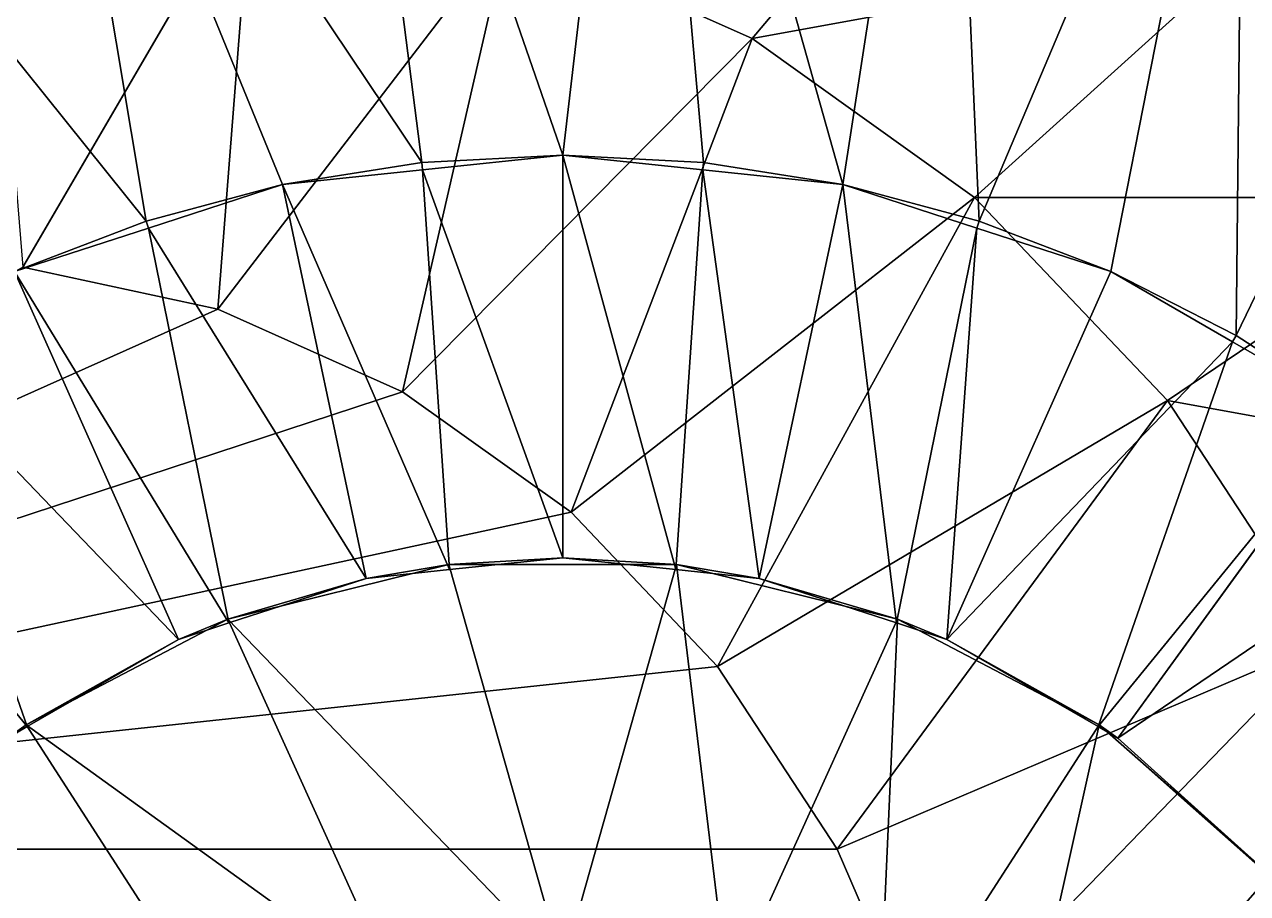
# Model space of a CAD drawing. Header units: metres. Extents: x -0.039 to 0.0429, y -0.036 to 0.036.
# Drawn here: x -0.00957 to 0.01212, y 0.01079 to 0.02621 of the extents above; entities that cross this region are included whole.
import ezdxf

# ---------------------------------------------------------------- set-up
doc = ezdxf.new("R2010")
doc.units = ezdxf.units.M
doc.header["$LTSCALE"] = 0.0254
doc.layers.get('0').update_dxf_attribs({"true_color": 0xffffff})

msp = doc.modelspace()

# ---------------------------------------------------------------- linework, layer by layer
at = {"color": 5, "true_color": 0x0000ff}
for p, q in [((-0.005538, 0.028876, 0.256722), (-0.009597, 0.021906, 0.262461)), ((-0.005538, 0.028876, 0.256722), (-0.009597, 0.021906, 0.262461)), ((-0.000982, 0.027893, 0.259352), (-0.006141, 0.02116, 0.264457)), ((-0.000982, 0.027893, 0.259352), (-0.006141, 0.02116, 0.264457)), ((0.00334, 0.02596, 0.261847), (-0.000982, 0.027893, 0.259352)), ((0.00334, 0.02596, 0.261847), (-0.000982, 0.027893, 0.259352)), ((0.00334, 0.02596, 0.261847), (-0.002862, 0.019694, 0.26635)), ((0.00334, 0.02596, 0.261847), (-0.002862, 0.019694, 0.26635)), ((0.00728, 0.023142, 0.264122), (0.00334, 0.02596, 0.261847)), ((0.00728, 0.023142, 0.264122), (0.00334, 0.02596, 0.261847)), ((-0.000023, 0.023893, 0.208943), (-0.002521, 0.023763, 0.237102)), ((-0.002521, 0.023763, 0.237102), (-0.000023, 0.023893, 0.238544)), ((-0.000023, 0.023893, 0.208943), (-0.002521, 0.023763, 0.237102)), ((-0.002521, 0.023763, 0.237102), (-0.000023, 0.023893, 0.238544)), ((-0.002507, 0.023632, 0.208943), (-0.000023, 0.023893, 0.208943)), ((-0.002507, 0.023632, 0.208943), (-0.000023, 0.023893, 0.208943)), ((-0.000023, 0.01675, 0.2018), (-0.000023, 0.023893, 0.208943)), ((-0.000023, 0.023893, 0.208943), (0.002461, 0.023632, 0.208943)), ((-0.000023, 0.01675, 0.2018), (-0.000023, 0.023893, 0.208943)), ((-0.000023, 0.023893, 0.238544), (0.002474, 0.023763, 0.239986)), ((-0.000023, 0.023893, 0.208943), (0.002461, 0.023632, 0.208943)), ((-0.000023, 0.023893, 0.208943), (-0.000023, 0.023893, 0.238544)), ((-0.000023, 0.023893, 0.208943), (-0.000023, 0.023893, 0.238544)), ((-0.000023, 0.023893, 0.238544), (0.002474, 0.023763, 0.239986)), ((-0.004991, 0.023371, 0.235676), (-0.002521, 0.023763, 0.237102)), ((-0.004991, 0.023371, 0.235676), (-0.002521, 0.023763, 0.237102)), ((0.004944, 0.023371, 0.208943), (0.002474, 0.023763, 0.239986)), ((0.002474, 0.023763, 0.239986), (0.004944, 0.023371, 0.241412)), ((0.004944, 0.023371, 0.208943), (0.002474, 0.023763, 0.239986)), ((0.002474, 0.023763, 0.239986), (0.004944, 0.023371, 0.241412)), ((-0.004991, 0.023371, 0.208943), (-0.002507, 0.023632, 0.208943)), ((-0.004991, 0.023371, 0.208943), (-0.002507, 0.023632, 0.208943)), ((0.002461, 0.023632, 0.208943), (0.004944, 0.023371, 0.208943)), ((0.002461, 0.023632, 0.208943), (0.004944, 0.023371, 0.208943)), ((-0.004991, 0.023371, 0.208943), (-0.007407, 0.022724, 0.234281)), ((-0.007407, 0.022724, 0.234281), (-0.004991, 0.023371, 0.235676)), ((-0.004991, 0.023371, 0.208943), (-0.007407, 0.022724, 0.234281)), ((-0.007407, 0.022724, 0.234281), (-0.004991, 0.023371, 0.235676)), ((-0.007366, 0.0226, 0.208943), (-0.004991, 0.023371, 0.208943)), ((-0.007366, 0.0226, 0.208943), (-0.004991, 0.023371, 0.208943)), ((-0.004991, 0.023371, 0.208943), (-0.003506, 0.016384, 0.2018)), ((-0.004991, 0.023371, 0.208943), (-0.003506, 0.016384, 0.2018)), ((-0.004991, 0.023371, 0.208943), (-0.004991, 0.023371, 0.235676)), ((-0.004991, 0.023371, 0.208943), (-0.004991, 0.023371, 0.235676)), ((0.004944, 0.023371, 0.208943), (0.003459, 0.016384, 0.2018)), ((0.004944, 0.023371, 0.208943), (0.003459, 0.016384, 0.2018)), ((0.004944, 0.023371, 0.208943), (0.00732, 0.0226, 0.208943)), ((0.004944, 0.023371, 0.241412), (0.00736, 0.022724, 0.242807)), ((0.004944, 0.023371, 0.208943), (0.00732, 0.0226, 0.208943)), ((0.004944, 0.023371, 0.208943), (0.004944, 0.023371, 0.241412)), ((0.004944, 0.023371, 0.208943), (0.004944, 0.023371, 0.241412)), ((0.004944, 0.023371, 0.241412), (0.00736, 0.022724, 0.242807)), ((0.00728, 0.023142, 0.264122), (0.000127, 0.017556, 0.268075)), ((0.00728, 0.023142, 0.264122), (0.000127, 0.017556, 0.268075)), ((0.010705, 0.019537, 0.2661), (0.00728, 0.023142, 0.264122)), ((0.010705, 0.019537, 0.2661), (0.00728, 0.023142, 0.264122)), ((-0.009742, 0.021828, 0.232933), (-0.007407, 0.022724, 0.234281)), ((-0.009742, 0.021828, 0.232933), (-0.007407, 0.022724, 0.234281)), ((-0.009742, 0.021828, 0.208943), (-0.007366, 0.0226, 0.208943)), ((-0.009742, 0.021828, 0.208943), (-0.007366, 0.0226, 0.208943)), ((0.00732, 0.0226, 0.208943), (0.009695, 0.021828, 0.208943)), ((0.00732, 0.0226, 0.208943), (0.009695, 0.021828, 0.208943)), ((0.009695, 0.021828, 0.208943), (0.00736, 0.022724, 0.242807)), ((0.00736, 0.022724, 0.242807), (0.009695, 0.021828, 0.244155)), ((0.009695, 0.021828, 0.208943), (0.00736, 0.022724, 0.242807)), ((0.00736, 0.022724, 0.242807), (0.009695, 0.021828, 0.244155)), ((-0.009742, 0.021828, 0.208943), (-0.006836, 0.015302, 0.2018)), ((-0.009742, 0.021828, 0.208943), (-0.006836, 0.015302, 0.2018)), ((-0.006141, 0.02116, 0.264457), (-0.009597, 0.021906, 0.262461)), ((-0.006141, 0.02116, 0.264457), (-0.009597, 0.021906, 0.262461)), ((0.009695, 0.021828, 0.208943), (0.00679, 0.015302, 0.2018)), ((0.009695, 0.021828, 0.208943), (0.00679, 0.015302, 0.2018)), ((0.009695, 0.021828, 0.208943), (0.011858, 0.020579, 0.208943)), ((0.009695, 0.021828, 0.244155), (0.011923, 0.020692, 0.245441)), ((0.009695, 0.021828, 0.208943), (0.011858, 0.020579, 0.208943)), ((0.009695, 0.021828, 0.208943), (0.009695, 0.021828, 0.244155)), ((0.009695, 0.021828, 0.208943), (0.009695, 0.021828, 0.244155)), ((0.009695, 0.021828, 0.244155), (0.011923, 0.020692, 0.245441)), ((-0.002862, 0.019694, 0.26635), (-0.006141, 0.02116, 0.264457)), ((-0.002862, 0.019694, 0.26635), (-0.006141, 0.02116, 0.264457)), ((0.014021, 0.01933, 0.208943), (0.011923, 0.020692, 0.245441)), ((0.011923, 0.020692, 0.245441), (0.014021, 0.01933, 0.246652)), ((0.014021, 0.01933, 0.208943), (0.011923, 0.020692, 0.245441)), ((0.011923, 0.020692, 0.245441), (0.014021, 0.01933, 0.246652)), ((0.011858, 0.020579, 0.208943), (0.014021, 0.01933, 0.208943)), ((0.011858, 0.020579, 0.208943), (0.014021, 0.01933, 0.208943)), ((0.000127, 0.017556, 0.268075), (-0.002862, 0.019694, 0.26635)), ((0.000127, 0.017556, 0.268075), (-0.002862, 0.019694, 0.26635)), ((0.010705, 0.019537, 0.2661), (0.002725, 0.014821, 0.269576)), ((0.010705, 0.019537, 0.2661), (0.002725, 0.014821, 0.269576)), ((0.013498, 0.015267, 0.267712), (0.010705, 0.019537, 0.2661)), ((0.013498, 0.015267, 0.267712), (0.010705, 0.019537, 0.2661)), ((0.014021, 0.01933, 0.208943), (0.009822, 0.013551, 0.2018)), ((0.014021, 0.01933, 0.208943), (0.009822, 0.013551, 0.2018)), ((0.002725, 0.014821, 0.269576), (0.000127, 0.017556, 0.268075)), ((0.002725, 0.014821, 0.269576), (0.000127, 0.017556, 0.268075)), ((-0.000023, 0.01675, 0.2018), (-0.002042, 0.016628, 0.1865)), ((-0.000023, 0.01675, 0.2018), (-0.002042, 0.016628, 0.1865)), ((-0.002033, 0.016539, 0.2018), (-0.000023, 0.01675, 0.2018)), ((-0.002033, 0.016539, 0.2018), (-0.000023, 0.01675, 0.2018)), ((0.001986, 0.016539, 0.2018), (-0.000023, 0.01675, 0.2018)), ((-0.000023, 0.01675, 0.2018), (0.001996, 0.016628, 0.1865)), ((0.001986, 0.016539, 0.2018), (-0.000023, 0.01675, 0.2018)), ((-0.000023, 0.01675, 0.2018), (0.001996, 0.016628, 0.1865)), ((-0.005963, 0.015662, 0.1865), (-0.002042, 0.016628, 0.1865)), ((-0.005963, 0.015662, 0.1865), (-0.002042, 0.016628, 0.1865)), ((-0.003506, 0.016384, 0.2018), (-0.002042, 0.016628, 0.1865)), ((-0.003506, 0.016384, 0.2018), (-0.002042, 0.016628, 0.1865)), ((-0.003506, 0.016384, 0.2018), (-0.002033, 0.016539, 0.2018)), ((-0.003506, 0.016384, 0.2018), (-0.002033, 0.016539, 0.2018)), ((-0.002042, 0.016628, 0.1865), (0.001996, 0.016628, 0.1865)), ((-0.002042, 0.016628, 0.1865), (0.001996, 0.016628, 0.1865)), ((0.003459, 0.016384, 0.2018), (0.001986, 0.016539, 0.2018)), ((0.003459, 0.016384, 0.2018), (0.001986, 0.016539, 0.2018)), ((0.001996, 0.016628, 0.1865), (0.005916, 0.015662, 0.1865)), ((0.003459, 0.016384, 0.2018), (0.001996, 0.016628, 0.1865)), ((0.003459, 0.016384, 0.2018), (0.001996, 0.016628, 0.1865)), ((0.001996, 0.016628, 0.1865), (0.005916, 0.015662, 0.1865)), ((-0.003506, 0.016384, 0.2018), (-0.005963, 0.015662, 0.1865)), ((-0.003506, 0.016384, 0.2018), (-0.005963, 0.015662, 0.1865)), ((-0.005941, 0.015593, 0.2018), (-0.003506, 0.016384, 0.2018)), ((-0.005941, 0.015593, 0.2018), (-0.003506, 0.016384, 0.2018)), ((0.005894, 0.015593, 0.2018), (0.003459, 0.016384, 0.2018)), ((0.003459, 0.016384, 0.2018), (0.005916, 0.015662, 0.1865)), ((0.003459, 0.016384, 0.2018), (0.005916, 0.015662, 0.1865)), ((0.005894, 0.015593, 0.2018), (0.003459, 0.016384, 0.2018)), ((-0.009538, 0.013785, 0.1865), (-0.005963, 0.015662, 0.1865)), ((-0.009538, 0.013785, 0.1865), (-0.005963, 0.015662, 0.1865)), ((-0.006836, 0.015302, 0.2018), (-0.005963, 0.015662, 0.1865)), ((-0.006836, 0.015302, 0.2018), (-0.005963, 0.015662, 0.1865)), ((0.005916, 0.015662, 0.1865), (0.009492, 0.013785, 0.1865)), ((0.005916, 0.015662, 0.1865), (0.009492, 0.013785, 0.1865)), ((0.005916, 0.015662, 0.1865), (0.00679, 0.015302, 0.2018)), ((0.005916, 0.015662, 0.1865), (0.00679, 0.015302, 0.2018)), ((-0.006836, 0.015302, 0.2018), (-0.005941, 0.015593, 0.2018)), ((-0.006836, 0.015302, 0.2018), (-0.005941, 0.015593, 0.2018)), ((0.00679, 0.015302, 0.2018), (0.005894, 0.015593, 0.2018)), ((0.00679, 0.015302, 0.2018), (0.005894, 0.015593, 0.2018)), ((-0.00952, 0.013753, 0.2018), (-0.006836, 0.015302, 0.2018)), ((-0.00952, 0.013753, 0.2018), (-0.006836, 0.015302, 0.2018)), ((0.013498, 0.015267, 0.267712), (0.004844, 0.011582, 0.270799)), ((0.013498, 0.015267, 0.267712), (0.004844, 0.011582, 0.270799)), ((0.009473, 0.013753, 0.2018), (0.00679, 0.015302, 0.2018)), ((0.009473, 0.013753, 0.2018), (0.00679, 0.015302, 0.2018)), ((0.004844, 0.011582, 0.270799), (0.002725, 0.014821, 0.269576)), ((0.004844, 0.011582, 0.270799), (0.002725, 0.014821, 0.269576)), ((-0.012561, 0.011107, 0.1865), (-0.009538, 0.013785, 0.1865)), ((-0.012561, 0.011107, 0.1865), (-0.009538, 0.013785, 0.1865)), ((-0.009869, 0.013551, 0.2018), (-0.009538, 0.013785, 0.1865)), ((-0.009869, 0.013551, 0.2018), (-0.009538, 0.013785, 0.1865)), ((-0.009869, 0.013551, 0.2018), (-0.00952, 0.013753, 0.2018)), ((-0.009869, 0.013551, 0.2018), (-0.00952, 0.013753, 0.2018)), ((0.009822, 0.013551, 0.2018), (0.009473, 0.013753, 0.2018)), ((0.009822, 0.013551, 0.2018), (0.009473, 0.013753, 0.2018)), ((0.009492, 0.013785, 0.1865), (0.012514, 0.011107, 0.1865)), ((0.009822, 0.013551, 0.2018), (0.009492, 0.013785, 0.1865)), ((0.009822, 0.013551, 0.2018), (0.009492, 0.013785, 0.1865)), ((0.009492, 0.013785, 0.1865), (0.012514, 0.011107, 0.1865)), ((0.012424, 0.011208, 0.2018), (0.009822, 0.013551, 0.2018)), ((0.012424, 0.011208, 0.2018), (0.009822, 0.013551, 0.2018)), ((0.006411, 0.007947, 0.271704), (0.004844, 0.011582, 0.270799)), ((0.006411, 0.007947, 0.271704), (0.004844, 0.011582, 0.270799))]:
    msp.add_line(p, q, dxfattribs=at)

# ---------------------------------------------------------------- meshes
mesh = msp.add_polyface(dxfattribs=at)
corners = [(0.001395, 0.036, 0.239363), (-0.000023, 0.023893, 0.238544), (-0.004019, 0.035453, 0.236237)]
mesh.append_faces([[corners[k] for k in face] for face in [(0, 1, 2)]], dxfattribs={"color": 5})
mesh = msp.add_polyface(dxfattribs=at)
corners = [(0.002474, 0.023763, 0.239986), (-0.000023, 0.023893, 0.238544), (0.001395, 0.036, 0.239363)]
mesh.append_faces([[corners[k] for k in face] for face in [(0, 1, 2)]], dxfattribs={"color": 5})
mesh = msp.add_polyface(dxfattribs=at)
corners = [(0.006809, 0.035453, 0.242488), (0.004944, 0.023371, 0.241412), (0.001395, 0.036, 0.239363)]
mesh.append_faces([[corners[k] for k in face] for face in [(0, 1, 2)]], dxfattribs={"color": 5})
mesh = msp.add_polyface(dxfattribs=at)
corners = [(0.004944, 0.023371, 0.241412), (0.002474, 0.023763, 0.239986), (0.001395, 0.036, 0.239363)]
mesh.append_faces([[corners[k] for k in face] for face in [(0, 1, 2)]], dxfattribs={"color": 5})
mesh = msp.add_polyface(dxfattribs=at)
corners = [(-0.002521, 0.023763, 0.237102), (-0.009268, 0.033829, 0.233206), (-0.004019, 0.035453, 0.236237)]
mesh.append_faces([[corners[k] for k in face] for face in [(0, 1, 2)]], dxfattribs={"color": 5})
mesh = msp.add_polyface(dxfattribs=at)
corners = [(-0.000023, 0.023893, 0.238544), (-0.002521, 0.023763, 0.237102), (-0.004019, 0.035453, 0.236237)]
mesh.append_faces([[corners[k] for k in face] for face in [(0, 1, 2)]], dxfattribs={"color": 5})
mesh = msp.add_polyface(dxfattribs=at)
corners = [(0.00736, 0.022724, 0.242807), (0.004944, 0.023371, 0.241412), (0.006809, 0.035453, 0.242488)]
mesh.append_faces([[corners[k] for k in face] for face in [(0, 1, 2)]], dxfattribs={"color": 5})
mesh = msp.add_polyface(dxfattribs=at)
corners = [(0.012058, 0.033829, 0.245519), (0.00736, 0.022724, 0.242807), (0.006809, 0.035453, 0.242488)]
mesh.append_faces([[corners[k] for k in face] for face in [(0, 1, 2)]], dxfattribs={"color": 5})
mesh = msp.add_polyface(dxfattribs=at)
corners = [(-0.007407, 0.022724, 0.234281), (-0.014193, 0.031177, 0.230363), (-0.009268, 0.033829, 0.233206)]
mesh.append_faces([[corners[k] for k in face] for face in [(0, 1, 2)]], dxfattribs={"color": 5})
mesh = msp.add_polyface(dxfattribs=at)
corners = [(-0.002521, 0.023763, 0.237102), (-0.004991, 0.023371, 0.235676), (-0.009268, 0.033829, 0.233206)]
mesh.append_faces([[corners[k] for k in face] for face in [(0, 1, 2)]], dxfattribs={"color": 5})
mesh = msp.add_polyface(dxfattribs=at)
corners = [(-0.004991, 0.023371, 0.235676), (-0.007407, 0.022724, 0.234281), (-0.009268, 0.033829, 0.233206)]
mesh.append_faces([[corners[k] for k in face] for face in [(0, 1, 2)]], dxfattribs={"color": 5})
mesh = msp.add_polyface(dxfattribs=at)
corners = [(0.012058, 0.033829, 0.245519), (0.009695, 0.021828, 0.244155), (0.00736, 0.022724, 0.242807)]
mesh.append_faces([[corners[k] for k in face] for face in [(0, 1, 2)]], dxfattribs={"color": 5})
mesh = msp.add_polyface(dxfattribs=at)
corners = [(0.012058, 0.033829, 0.245519), (0.011923, 0.020692, 0.245441), (0.009695, 0.021828, 0.244155)]
mesh.append_faces([[corners[k] for k in face] for face in [(0, 1, 2)]], dxfattribs={"color": 5})
mesh = msp.add_polyface(dxfattribs=at)
corners = [(0.016984, 0.031177, 0.248363), (0.011923, 0.020692, 0.245441), (0.012058, 0.033829, 0.245519)]
mesh.append_faces([[corners[k] for k in face] for face in [(0, 1, 2)]], dxfattribs={"color": 5})
mesh = msp.add_polyface(dxfattribs=at)
corners = [(-0.007407, 0.022724, 0.234281), (-0.009742, 0.021828, 0.232933), (-0.014193, 0.031177, 0.230363)]
mesh.append_faces([[corners[k] for k in face] for face in [(0, 1, 2)]], dxfattribs={"color": 5})
mesh = msp.add_polyface(dxfattribs=at)
corners = [(0.007734, 0.031177, 0.264384), (-0.000982, 0.027893, 0.259352), (0.00334, 0.02596, 0.261847)]
mesh.append_faces([[corners[k] for k in face] for face in [(0, 1, 2)]], dxfattribs={"color": 5})
mesh = msp.add_polyface(dxfattribs=at)
corners = [(0.012185, 0.027578, 0.266954), (0.007734, 0.031177, 0.264384), (0.00334, 0.02596, 0.261847)]
mesh.append_faces([[corners[k] for k in face] for face in [(0, 1, 2)]], dxfattribs={"color": 5})
mesh = msp.add_polyface(dxfattribs=at)
corners = [(0.016984, 0.031177, 0.248363), (0.014021, 0.01933, 0.246652), (0.011923, 0.020692, 0.245441)]
mesh.append_faces([[corners[k] for k in face] for face in [(0, 1, 2)]], dxfattribs={"color": 5})
mesh = msp.add_polyface(dxfattribs=at)
corners = [(-0.009597, 0.021906, 0.262461), (-0.005538, 0.028876, 0.256722), (-0.010172, 0.028876, 0.254046)]
mesh.append_faces([[corners[k] for k in face] for face in [(0, 1, 2)]], dxfattribs={"color": 5})
mesh = msp.add_polyface(dxfattribs=at)
corners = [(-0.006141, 0.02116, 0.264457), (-0.005538, 0.028876, 0.256722), (-0.009597, 0.021906, 0.262461)]
mesh.append_faces([[corners[k] for k in face] for face in [(0, 1, 2)]], dxfattribs={"color": 5})
mesh = msp.add_polyface(dxfattribs=at)
corners = [(-0.006141, 0.02116, 0.264457), (-0.000982, 0.027893, 0.259352), (-0.005538, 0.028876, 0.256722)]
mesh.append_faces([[corners[k] for k in face] for face in [(0, 1, 2)]], dxfattribs={"color": 5})
mesh = msp.add_polyface(dxfattribs=at)
corners = [(-0.000982, 0.027893, 0.259352), (-0.006141, 0.02116, 0.264457), (-0.002862, 0.019694, 0.26635)]
mesh.append_faces([[corners[k] for k in face] for face in [(0, 1, 2)]], dxfattribs={"color": 5})
mesh = msp.add_polyface(dxfattribs=at)
corners = [(0.00334, 0.02596, 0.261847), (-0.000982, 0.027893, 0.259352), (-0.002862, 0.019694, 0.26635)]
mesh.append_faces([[corners[k] for k in face] for face in [(0, 1, 2)]], dxfattribs={"color": 5})
mesh = msp.add_polyface(dxfattribs=at)
corners = [(0.012185, 0.027578, 0.266954), (0.00334, 0.02596, 0.261847), (0.00728, 0.023142, 0.264122)]
mesh.append_faces([[corners[k] for k in face] for face in [(0, 1, 2)]], dxfattribs={"color": 5})
mesh = msp.add_polyface(dxfattribs=at)
corners = [(0.016028, 0.02314, 0.269173), (0.012185, 0.027578, 0.266954), (0.00728, 0.023142, 0.264122)]
mesh.append_faces([[corners[k] for k in face] for face in [(0, 1, 2)]], dxfattribs={"color": 5})
mesh = msp.add_polyface(dxfattribs=at)
corners = [(0.00334, 0.02596, 0.261847), (-0.002862, 0.019694, 0.26635), (0.000127, 0.017556, 0.268075)]
mesh.append_faces([[corners[k] for k in face] for face in [(0, 1, 2)]], dxfattribs={"color": 5})
mesh = msp.add_polyface(dxfattribs=at)
corners = [(0.00728, 0.023142, 0.264122), (0.00334, 0.02596, 0.261847), (0.000127, 0.017556, 0.268075)]
mesh.append_faces([[corners[k] for k in face] for face in [(0, 1, 2)]], dxfattribs={"color": 5})
mesh = msp.add_polyface(dxfattribs=at)
corners = [(-0.000023, 0.023893, 0.238544), (-0.000023, 0.023893, 0.208943), (-0.002521, 0.023763, 0.237102)]
mesh.append_faces([[corners[k] for k in face] for face in [(0, 1, 2)]], dxfattribs={"color": 5})
mesh = msp.add_polyface(dxfattribs=at)
corners = [(-0.002521, 0.023763, 0.237102), (-0.000023, 0.023893, 0.208943), (-0.002507, 0.023632, 0.208943)]
mesh.append_faces([[corners[k] for k in face] for face in [(0, 1, 2)]], dxfattribs={"color": 5})
mesh = msp.add_polyface(dxfattribs=at)
corners = [(-0.000023, 0.01675, 0.2018), (-0.002507, 0.023632, 0.208943), (-0.000023, 0.023893, 0.208943)]
mesh.append_faces([[corners[k] for k in face] for face in [(0, 1, 2)]], dxfattribs={"color": 5})
mesh = msp.add_polyface(dxfattribs=at)
corners = [(0.001986, 0.016539, 0.2018), (-0.000023, 0.01675, 0.2018), (-0.000023, 0.023893, 0.208943)]
mesh.append_faces([[corners[k] for k in face] for face in [(0, 1, 2)]], dxfattribs={"color": 5})
mesh = msp.add_polyface(dxfattribs=at)
corners = [(0.002461, 0.023632, 0.208943), (0.001986, 0.016539, 0.2018), (-0.000023, 0.023893, 0.208943)]
mesh.append_faces([[corners[k] for k in face] for face in [(0, 1, 2)]], dxfattribs={"color": 5})
mesh = msp.add_polyface(dxfattribs=at)
corners = [(0.002474, 0.023763, 0.239986), (0.002461, 0.023632, 0.208943), (-0.000023, 0.023893, 0.238544)]
mesh.append_faces([[corners[k] for k in face] for face in [(0, 1, 2)]], dxfattribs={"color": 5})
mesh = msp.add_polyface(dxfattribs=at)
corners = [(-0.000023, 0.023893, 0.238544), (0.002461, 0.023632, 0.208943), (-0.000023, 0.023893, 0.208943)]
mesh.append_faces([[corners[k] for k in face] for face in [(0, 1, 2)]], dxfattribs={"color": 5})
mesh = msp.add_polyface(dxfattribs=at)
corners = [(-0.002521, 0.023763, 0.237102), (-0.002507, 0.023632, 0.208943), (-0.004991, 0.023371, 0.235676)]
mesh.append_faces([[corners[k] for k in face] for face in [(0, 1, 2)]], dxfattribs={"color": 5})
mesh = msp.add_polyface(dxfattribs=at)
corners = [(0.002474, 0.023763, 0.239986), (0.004944, 0.023371, 0.208943), (0.002461, 0.023632, 0.208943)]
mesh.append_faces([[corners[k] for k in face] for face in [(0, 1, 2)]], dxfattribs={"color": 5})
mesh = msp.add_polyface(dxfattribs=at)
corners = [(0.004944, 0.023371, 0.241412), (0.004944, 0.023371, 0.208943), (0.002474, 0.023763, 0.239986)]
mesh.append_faces([[corners[k] for k in face] for face in [(0, 1, 2)]], dxfattribs={"color": 5})
mesh = msp.add_polyface(dxfattribs=at)
corners = [(-0.002033, 0.016539, 0.2018), (-0.004991, 0.023371, 0.208943), (-0.002507, 0.023632, 0.208943)]
mesh.append_faces([[corners[k] for k in face] for face in [(0, 1, 2)]], dxfattribs={"color": 5})
mesh = msp.add_polyface(dxfattribs=at)
corners = [(-0.004991, 0.023371, 0.235676), (-0.002507, 0.023632, 0.208943), (-0.004991, 0.023371, 0.208943)]
mesh.append_faces([[corners[k] for k in face] for face in [(0, 1, 2)]], dxfattribs={"color": 5})
mesh = msp.add_polyface(dxfattribs=at)
corners = [(-0.000023, 0.01675, 0.2018), (-0.002033, 0.016539, 0.2018), (-0.002507, 0.023632, 0.208943)]
mesh.append_faces([[corners[k] for k in face] for face in [(0, 1, 2)]], dxfattribs={"color": 5})
mesh = msp.add_polyface(dxfattribs=at)
corners = [(0.003459, 0.016384, 0.2018), (0.001986, 0.016539, 0.2018), (0.002461, 0.023632, 0.208943)]
mesh.append_faces([[corners[k] for k in face] for face in [(0, 1, 2)]], dxfattribs={"color": 5})
mesh = msp.add_polyface(dxfattribs=at)
corners = [(0.004944, 0.023371, 0.208943), (0.003459, 0.016384, 0.2018), (0.002461, 0.023632, 0.208943)]
mesh.append_faces([[corners[k] for k in face] for face in [(0, 1, 2)]], dxfattribs={"color": 5})
mesh = msp.add_polyface(dxfattribs=at)
corners = [(-0.004991, 0.023371, 0.235676), (-0.004991, 0.023371, 0.208943), (-0.007407, 0.022724, 0.234281)]
mesh.append_faces([[corners[k] for k in face] for face in [(0, 1, 2)]], dxfattribs={"color": 5})
mesh = msp.add_polyface(dxfattribs=at)
corners = [(-0.007407, 0.022724, 0.234281), (-0.004991, 0.023371, 0.208943), (-0.007366, 0.0226, 0.208943)]
mesh.append_faces([[corners[k] for k in face] for face in [(0, 1, 2)]], dxfattribs={"color": 5})
mesh = msp.add_polyface(dxfattribs=at)
corners = [(-0.003506, 0.016384, 0.2018), (-0.007366, 0.0226, 0.208943), (-0.004991, 0.023371, 0.208943)]
mesh.append_faces([[corners[k] for k in face] for face in [(0, 1, 2)]], dxfattribs={"color": 5})
mesh = msp.add_polyface(dxfattribs=at)
corners = [(-0.002033, 0.016539, 0.2018), (-0.003506, 0.016384, 0.2018), (-0.004991, 0.023371, 0.208943)]
mesh.append_faces([[corners[k] for k in face] for face in [(0, 1, 2)]], dxfattribs={"color": 5})
mesh = msp.add_polyface(dxfattribs=at)
corners = [(0.005894, 0.015593, 0.2018), (0.003459, 0.016384, 0.2018), (0.004944, 0.023371, 0.208943)]
mesh.append_faces([[corners[k] for k in face] for face in [(0, 1, 2)]], dxfattribs={"color": 5})
mesh = msp.add_polyface(dxfattribs=at)
corners = [(0.00732, 0.0226, 0.208943), (0.005894, 0.015593, 0.2018), (0.004944, 0.023371, 0.208943)]
mesh.append_faces([[corners[k] for k in face] for face in [(0, 1, 2)]], dxfattribs={"color": 5})
mesh = msp.add_polyface(dxfattribs=at)
corners = [(0.00736, 0.022724, 0.242807), (0.00732, 0.0226, 0.208943), (0.004944, 0.023371, 0.241412)]
mesh.append_faces([[corners[k] for k in face] for face in [(0, 1, 2)]], dxfattribs={"color": 5})
mesh = msp.add_polyface(dxfattribs=at)
corners = [(0.004944, 0.023371, 0.241412), (0.00732, 0.0226, 0.208943), (0.004944, 0.023371, 0.208943)]
mesh.append_faces([[corners[k] for k in face] for face in [(0, 1, 2)]], dxfattribs={"color": 5})
mesh = msp.add_polyface(dxfattribs=at)
corners = [(0.00728, 0.023142, 0.264122), (0.000127, 0.017556, 0.268075), (0.002725, 0.014821, 0.269576)]
mesh.append_faces([[corners[k] for k in face] for face in [(0, 1, 2)]], dxfattribs={"color": 5})
mesh = msp.add_polyface(dxfattribs=at)
corners = [(0.010705, 0.019537, 0.2661), (0.00728, 0.023142, 0.264122), (0.002725, 0.014821, 0.269576)]
mesh.append_faces([[corners[k] for k in face] for face in [(0, 1, 2)]], dxfattribs={"color": 5})
mesh = msp.add_polyface(dxfattribs=at)
corners = [(0.016028, 0.02314, 0.269173), (0.00728, 0.023142, 0.264122), (0.010705, 0.019537, 0.2661)]
mesh.append_faces([[corners[k] for k in face] for face in [(0, 1, 2)]], dxfattribs={"color": 5})
mesh = msp.add_polyface(dxfattribs=at)
corners = [(0.019145, 0.018, 0.270973), (0.016028, 0.02314, 0.269173), (0.010705, 0.019537, 0.2661)]
mesh.append_faces([[corners[k] for k in face] for face in [(0, 1, 2)]], dxfattribs={"color": 5})
mesh = msp.add_polyface(dxfattribs=at)
corners = [(-0.007407, 0.022724, 0.234281), (-0.007366, 0.0226, 0.208943), (-0.009742, 0.021828, 0.232933)]
mesh.append_faces([[corners[k] for k in face] for face in [(0, 1, 2)]], dxfattribs={"color": 5})
mesh = msp.add_polyface(dxfattribs=at)
corners = [(-0.005941, 0.015593, 0.2018), (-0.009742, 0.021828, 0.208943), (-0.007366, 0.0226, 0.208943)]
mesh.append_faces([[corners[k] for k in face] for face in [(0, 1, 2)]], dxfattribs={"color": 5})
mesh = msp.add_polyface(dxfattribs=at)
corners = [(-0.009742, 0.021828, 0.232933), (-0.007366, 0.0226, 0.208943), (-0.009742, 0.021828, 0.208943)]
mesh.append_faces([[corners[k] for k in face] for face in [(0, 1, 2)]], dxfattribs={"color": 5})
mesh = msp.add_polyface(dxfattribs=at)
corners = [(-0.003506, 0.016384, 0.2018), (-0.005941, 0.015593, 0.2018), (-0.007366, 0.0226, 0.208943)]
mesh.append_faces([[corners[k] for k in face] for face in [(0, 1, 2)]], dxfattribs={"color": 5})
mesh = msp.add_polyface(dxfattribs=at)
corners = [(0.00732, 0.0226, 0.208943), (0.00679, 0.015302, 0.2018), (0.005894, 0.015593, 0.2018)]
mesh.append_faces([[corners[k] for k in face] for face in [(0, 1, 2)]], dxfattribs={"color": 5})
mesh = msp.add_polyface(dxfattribs=at)
corners = [(0.009695, 0.021828, 0.208943), (0.00679, 0.015302, 0.2018), (0.00732, 0.0226, 0.208943)]
mesh.append_faces([[corners[k] for k in face] for face in [(0, 1, 2)]], dxfattribs={"color": 5})
mesh = msp.add_polyface(dxfattribs=at)
corners = [(0.00736, 0.022724, 0.242807), (0.009695, 0.021828, 0.208943), (0.00732, 0.0226, 0.208943)]
mesh.append_faces([[corners[k] for k in face] for face in [(0, 1, 2)]], dxfattribs={"color": 5})
mesh = msp.add_polyface(dxfattribs=at)
corners = [(0.009695, 0.021828, 0.244155), (0.009695, 0.021828, 0.208943), (0.00736, 0.022724, 0.242807)]
mesh.append_faces([[corners[k] for k in face] for face in [(0, 1, 2)]], dxfattribs={"color": 5})
mesh = msp.add_polyface(dxfattribs=at)
corners = [(-0.006141, 0.02116, 0.264457), (-0.009597, 0.021906, 0.262461), (-0.027554, 0.011582, 0.252094)]
mesh.append_faces([[corners[k] for k in face] for face in [(0, 1, 2)]], dxfattribs={"color": 5})
mesh = msp.add_polyface(dxfattribs=at)
corners = [(-0.006836, 0.015302, 0.2018), (-0.011905, 0.020579, 0.208943), (-0.009742, 0.021828, 0.208943)]
mesh.append_faces([[corners[k] for k in face] for face in [(0, 1, 2)]], dxfattribs={"color": 5})
mesh = msp.add_polyface(dxfattribs=at)
corners = [(-0.005941, 0.015593, 0.2018), (-0.006836, 0.015302, 0.2018), (-0.009742, 0.021828, 0.208943)]
mesh.append_faces([[corners[k] for k in face] for face in [(0, 1, 2)]], dxfattribs={"color": 5})
mesh = msp.add_polyface(dxfattribs=at)
corners = [(0.011858, 0.020579, 0.208943), (0.00679, 0.015302, 0.2018), (0.009695, 0.021828, 0.208943)]
mesh.append_faces([[corners[k] for k in face] for face in [(0, 1, 2)]], dxfattribs={"color": 5})
mesh = msp.add_polyface(dxfattribs=at)
corners = [(0.011923, 0.020692, 0.245441), (0.011858, 0.020579, 0.208943), (0.009695, 0.021828, 0.244155)]
mesh.append_faces([[corners[k] for k in face] for face in [(0, 1, 2)]], dxfattribs={"color": 5})
mesh = msp.add_polyface(dxfattribs=at)
corners = [(0.009695, 0.021828, 0.244155), (0.011858, 0.020579, 0.208943), (0.009695, 0.021828, 0.208943)]
mesh.append_faces([[corners[k] for k in face] for face in [(0, 1, 2)]], dxfattribs={"color": 5})
mesh = msp.add_polyface(dxfattribs=at)
corners = [(-0.002862, 0.019694, 0.26635), (-0.006141, 0.02116, 0.264457), (-0.027554, 0.011582, 0.252094)]
mesh.append_faces([[corners[k] for k in face] for face in [(0, 1, 2)]], dxfattribs={"color": 5})
mesh = msp.add_polyface(dxfattribs=at)
corners = [(0.011923, 0.020692, 0.245441), (0.014021, 0.01933, 0.208943), (0.011858, 0.020579, 0.208943)]
mesh.append_faces([[corners[k] for k in face] for face in [(0, 1, 2)]], dxfattribs={"color": 5})
mesh = msp.add_polyface(dxfattribs=at)
corners = [(0.014021, 0.01933, 0.246652), (0.014021, 0.01933, 0.208943), (0.011923, 0.020692, 0.245441)]
mesh.append_faces([[corners[k] for k in face] for face in [(0, 1, 2)]], dxfattribs={"color": 5})
mesh = msp.add_polyface(dxfattribs=at)
corners = [(-0.00952, 0.013753, 0.2018), (-0.014067, 0.01933, 0.208943), (-0.011905, 0.020579, 0.208943)]
mesh.append_faces([[corners[k] for k in face] for face in [(0, 1, 2)]], dxfattribs={"color": 5})
mesh = msp.add_polyface(dxfattribs=at)
corners = [(-0.006836, 0.015302, 0.2018), (-0.00952, 0.013753, 0.2018), (-0.011905, 0.020579, 0.208943)]
mesh.append_faces([[corners[k] for k in face] for face in [(0, 1, 2)]], dxfattribs={"color": 5})
mesh = msp.add_polyface(dxfattribs=at)
corners = [(0.011858, 0.020579, 0.208943), (0.009473, 0.013753, 0.2018), (0.00679, 0.015302, 0.2018)]
mesh.append_faces([[corners[k] for k in face] for face in [(0, 1, 2)]], dxfattribs={"color": 5})
mesh = msp.add_polyface(dxfattribs=at)
corners = [(0.014021, 0.01933, 0.208943), (0.009473, 0.013753, 0.2018), (0.011858, 0.020579, 0.208943)]
mesh.append_faces([[corners[k] for k in face] for face in [(0, 1, 2)]], dxfattribs={"color": 5})
mesh = msp.add_polyface(dxfattribs=at)
corners = [(0.000127, 0.017556, 0.268075), (-0.002862, 0.019694, 0.26635), (-0.027554, 0.011582, 0.252094)]
mesh.append_faces([[corners[k] for k in face] for face in [(0, 1, 2)]], dxfattribs={"color": 5})
mesh = msp.add_polyface(dxfattribs=at)
corners = [(0.010705, 0.019537, 0.2661), (0.002725, 0.014821, 0.269576), (0.004844, 0.011582, 0.270799)]
mesh.append_faces([[corners[k] for k in face] for face in [(0, 1, 2)]], dxfattribs={"color": 5})
mesh = msp.add_polyface(dxfattribs=at)
corners = [(0.013498, 0.015267, 0.267712), (0.010705, 0.019537, 0.2661), (0.004844, 0.011582, 0.270799)]
mesh.append_faces([[corners[k] for k in face] for face in [(0, 1, 2)]], dxfattribs={"color": 5})
mesh = msp.add_polyface(dxfattribs=at)
corners = [(0.019145, 0.018, 0.270973), (0.010705, 0.019537, 0.2661), (0.013498, 0.015267, 0.267712)]
mesh.append_faces([[corners[k] for k in face] for face in [(0, 1, 2)]], dxfattribs={"color": 5})
mesh = msp.add_polyface(dxfattribs=at)
corners = [(-0.00952, 0.013753, 0.2018), (-0.009869, 0.013551, 0.2018), (-0.014067, 0.01933, 0.208943)]
mesh.append_faces([[corners[k] for k in face] for face in [(0, 1, 2)]], dxfattribs={"color": 5})
mesh = msp.add_polyface(dxfattribs=at)
corners = [(0.014021, 0.01933, 0.208943), (0.009822, 0.013551, 0.2018), (0.009473, 0.013753, 0.2018)]
mesh.append_faces([[corners[k] for k in face] for face in [(0, 1, 2)]], dxfattribs={"color": 5})
mesh = msp.add_polyface(dxfattribs=at)
corners = [(0.015877, 0.017659, 0.208943), (0.009822, 0.013551, 0.2018), (0.014021, 0.01933, 0.208943)]
mesh.append_faces([[corners[k] for k in face] for face in [(0, 1, 2)]], dxfattribs={"color": 5})
mesh = msp.add_polyface(dxfattribs=at)
corners = [(0.015877, 0.017659, 0.208943), (0.012424, 0.011208, 0.2018), (0.009822, 0.013551, 0.2018)]
mesh.append_faces([[corners[k] for k in face] for face in [(0, 1, 2)]], dxfattribs={"color": 5})
mesh = msp.add_polyface(dxfattribs=at)
corners = [(0.002725, 0.014821, 0.269576), (0.000127, 0.017556, 0.268075), (-0.027554, 0.011582, 0.252094)]
mesh.append_faces([[corners[k] for k in face] for face in [(0, 1, 2)]], dxfattribs={"color": 5})
mesh = msp.add_polyface(dxfattribs=at)
corners = [(-0.000023, 0.01675, 0.2018), (-0.002042, 0.016628, 0.1865), (-0.002033, 0.016539, 0.2018)]
mesh.append_faces([[corners[k] for k in face] for face in [(0, 1, 2)]], dxfattribs={"color": 5})
mesh = msp.add_polyface(dxfattribs=at)
corners = [(-0.000023, 0.01675, 0.2018), (0.001996, 0.016628, 0.1865), (-0.002042, 0.016628, 0.1865)]
mesh.append_faces([[corners[k] for k in face] for face in [(0, 1, 2)]], dxfattribs={"color": 5})
mesh = msp.add_polyface(dxfattribs=at)
corners = [(0.001986, 0.016539, 0.2018), (0.001996, 0.016628, 0.1865), (-0.000023, 0.01675, 0.2018)]
mesh.append_faces([[corners[k] for k in face] for face in [(0, 1, 2)]], dxfattribs={"color": 5})
mesh = msp.add_polyface(dxfattribs=at)
corners = [(-0.000023, 0.0095, 0.1865), (-0.005963, 0.015662, 0.1865), (-0.002042, 0.016628, 0.1865)]
mesh.append_faces([[corners[k] for k in face] for face in [(0, 1, 2)]], dxfattribs={"color": 5})
mesh = msp.add_polyface(dxfattribs=at)
corners = [(-0.003506, 0.016384, 0.2018), (-0.002042, 0.016628, 0.1865), (-0.005963, 0.015662, 0.1865)]
mesh.append_faces([[corners[k] for k in face] for face in [(0, 1, 2)]], dxfattribs={"color": 5})
mesh = msp.add_polyface(dxfattribs=at)
corners = [(-0.002033, 0.016539, 0.2018), (-0.002042, 0.016628, 0.1865), (-0.003506, 0.016384, 0.2018)]
mesh.append_faces([[corners[k] for k in face] for face in [(0, 1, 2)]], dxfattribs={"color": 5})
mesh = msp.add_polyface(dxfattribs=at)
corners = [(0.001996, 0.016628, 0.1865), (-0.000023, 0.0095, 0.1865), (-0.002042, 0.016628, 0.1865)]
mesh.append_faces([[corners[k] for k in face] for face in [(0, 1, 2)]], dxfattribs={"color": 5})
mesh = msp.add_polyface(dxfattribs=at)
corners = [(0.002912, 0.009035, 0.1865), (-0.000023, 0.0095, 0.1865), (0.001996, 0.016628, 0.1865)]
mesh.append_faces([[corners[k] for k in face] for face in [(0, 1, 2)]], dxfattribs={"color": 5})
mesh = msp.add_polyface(dxfattribs=at)
corners = [(0.003459, 0.016384, 0.2018), (0.001996, 0.016628, 0.1865), (0.001986, 0.016539, 0.2018)]
mesh.append_faces([[corners[k] for k in face] for face in [(0, 1, 2)]], dxfattribs={"color": 5})
mesh = msp.add_polyface(dxfattribs=at)
corners = [(0.005916, 0.015662, 0.1865), (0.002912, 0.009035, 0.1865), (0.001996, 0.016628, 0.1865)]
mesh.append_faces([[corners[k] for k in face] for face in [(0, 1, 2)]], dxfattribs={"color": 5})
mesh = msp.add_polyface(dxfattribs=at)
corners = [(0.003459, 0.016384, 0.2018), (0.005916, 0.015662, 0.1865), (0.001996, 0.016628, 0.1865)]
mesh.append_faces([[corners[k] for k in face] for face in [(0, 1, 2)]], dxfattribs={"color": 5})
mesh = msp.add_polyface(dxfattribs=at)
corners = [(-0.003506, 0.016384, 0.2018), (-0.005963, 0.015662, 0.1865), (-0.005941, 0.015593, 0.2018)]
mesh.append_faces([[corners[k] for k in face] for face in [(0, 1, 2)]], dxfattribs={"color": 5})
mesh = msp.add_polyface(dxfattribs=at)
corners = [(0.005894, 0.015593, 0.2018), (0.005916, 0.015662, 0.1865), (0.003459, 0.016384, 0.2018)]
mesh.append_faces([[corners[k] for k in face] for face in [(0, 1, 2)]], dxfattribs={"color": 5})
mesh = msp.add_polyface(dxfattribs=at)
corners = [(-0.002959, 0.009035, 0.1865), (-0.009538, 0.013785, 0.1865), (-0.005963, 0.015662, 0.1865)]
mesh.append_faces([[corners[k] for k in face] for face in [(0, 1, 2)]], dxfattribs={"color": 5})
mesh = msp.add_polyface(dxfattribs=at)
corners = [(-0.006836, 0.015302, 0.2018), (-0.005963, 0.015662, 0.1865), (-0.009538, 0.013785, 0.1865)]
mesh.append_faces([[corners[k] for k in face] for face in [(0, 1, 2)]], dxfattribs={"color": 5})
mesh = msp.add_polyface(dxfattribs=at)
corners = [(-0.005941, 0.015593, 0.2018), (-0.005963, 0.015662, 0.1865), (-0.006836, 0.015302, 0.2018)]
mesh.append_faces([[corners[k] for k in face] for face in [(0, 1, 2)]], dxfattribs={"color": 5})
mesh = msp.add_polyface(dxfattribs=at)
corners = [(-0.000023, 0.0095, 0.1865), (-0.002959, 0.009035, 0.1865), (-0.005963, 0.015662, 0.1865)]
mesh.append_faces([[corners[k] for k in face] for face in [(0, 1, 2)]], dxfattribs={"color": 5})
mesh = msp.add_polyface(dxfattribs=at)
corners = [(0.005916, 0.015662, 0.1865), (0.005561, 0.007686, 0.1865), (0.002912, 0.009035, 0.1865)]
mesh.append_faces([[corners[k] for k in face] for face in [(0, 1, 2)]], dxfattribs={"color": 5})
mesh = msp.add_polyface(dxfattribs=at)
corners = [(0.009492, 0.013785, 0.1865), (0.005561, 0.007686, 0.1865), (0.005916, 0.015662, 0.1865)]
mesh.append_faces([[corners[k] for k in face] for face in [(0, 1, 2)]], dxfattribs={"color": 5})
mesh = msp.add_polyface(dxfattribs=at)
corners = [(0.00679, 0.015302, 0.2018), (0.005916, 0.015662, 0.1865), (0.005894, 0.015593, 0.2018)]
mesh.append_faces([[corners[k] for k in face] for face in [(0, 1, 2)]], dxfattribs={"color": 5})
mesh = msp.add_polyface(dxfattribs=at)
corners = [(0.00679, 0.015302, 0.2018), (0.009492, 0.013785, 0.1865), (0.005916, 0.015662, 0.1865)]
mesh.append_faces([[corners[k] for k in face] for face in [(0, 1, 2)]], dxfattribs={"color": 5})
mesh = msp.add_polyface(dxfattribs=at)
corners = [(-0.006836, 0.015302, 0.2018), (-0.009538, 0.013785, 0.1865), (-0.00952, 0.013753, 0.2018)]
mesh.append_faces([[corners[k] for k in face] for face in [(0, 1, 2)]], dxfattribs={"color": 5})
mesh = msp.add_polyface(dxfattribs=at)
corners = [(0.013498, 0.015267, 0.267712), (0.004844, 0.011582, 0.270799), (0.006411, 0.007947, 0.271704)]
mesh.append_faces([[corners[k] for k in face] for face in [(0, 1, 2)]], dxfattribs={"color": 5})
mesh = msp.add_polyface(dxfattribs=at)
corners = [(0.015564, 0.010476, 0.268905), (0.013498, 0.015267, 0.267712), (0.006411, 0.007947, 0.271704)]
mesh.append_faces([[corners[k] for k in face] for face in [(0, 1, 2)]], dxfattribs={"color": 5})
mesh = msp.add_polyface(dxfattribs=at)
corners = [(0.009473, 0.013753, 0.2018), (0.009492, 0.013785, 0.1865), (0.00679, 0.015302, 0.2018)]
mesh.append_faces([[corners[k] for k in face] for face in [(0, 1, 2)]], dxfattribs={"color": 5})
mesh = msp.add_polyface(dxfattribs=at)
corners = [(0.004844, 0.011582, 0.270799), (0.002725, 0.014821, 0.269576), (-0.027554, 0.011582, 0.252094)]
mesh.append_faces([[corners[k] for k in face] for face in [(0, 1, 2)]], dxfattribs={"color": 5})
mesh = msp.add_polyface(dxfattribs=at)
corners = [(-0.005607, 0.007686, 0.1865), (-0.012561, 0.011107, 0.1865), (-0.009538, 0.013785, 0.1865)]
mesh.append_faces([[corners[k] for k in face] for face in [(0, 1, 2)]], dxfattribs={"color": 5})
mesh = msp.add_polyface(dxfattribs=at)
corners = [(-0.009869, 0.013551, 0.2018), (-0.009538, 0.013785, 0.1865), (-0.012561, 0.011107, 0.1865)]
mesh.append_faces([[corners[k] for k in face] for face in [(0, 1, 2)]], dxfattribs={"color": 5})
mesh = msp.add_polyface(dxfattribs=at)
corners = [(-0.00952, 0.013753, 0.2018), (-0.009538, 0.013785, 0.1865), (-0.009869, 0.013551, 0.2018)]
mesh.append_faces([[corners[k] for k in face] for face in [(0, 1, 2)]], dxfattribs={"color": 5})
mesh = msp.add_polyface(dxfattribs=at)
corners = [(-0.002959, 0.009035, 0.1865), (-0.005607, 0.007686, 0.1865), (-0.009538, 0.013785, 0.1865)]
mesh.append_faces([[corners[k] for k in face] for face in [(0, 1, 2)]], dxfattribs={"color": 5})
mesh = msp.add_polyface(dxfattribs=at)
corners = [(0.009492, 0.013785, 0.1865), (0.007662, 0.005584, 0.1865), (0.005561, 0.007686, 0.1865)]
mesh.append_faces([[corners[k] for k in face] for face in [(0, 1, 2)]], dxfattribs={"color": 5})
mesh = msp.add_polyface(dxfattribs=at)
corners = [(0.012514, 0.011107, 0.1865), (0.007662, 0.005584, 0.1865), (0.009492, 0.013785, 0.1865)]
mesh.append_faces([[corners[k] for k in face] for face in [(0, 1, 2)]], dxfattribs={"color": 5})
mesh = msp.add_polyface(dxfattribs=at)
corners = [(0.009822, 0.013551, 0.2018), (0.009492, 0.013785, 0.1865), (0.009473, 0.013753, 0.2018)]
mesh.append_faces([[corners[k] for k in face] for face in [(0, 1, 2)]], dxfattribs={"color": 5})
mesh = msp.add_polyface(dxfattribs=at)
corners = [(0.012424, 0.011208, 0.2018), (0.009492, 0.013785, 0.1865), (0.009822, 0.013551, 0.2018)]
mesh.append_faces([[corners[k] for k in face] for face in [(0, 1, 2)]], dxfattribs={"color": 5})
mesh = msp.add_polyface(dxfattribs=at)
corners = [(0.012424, 0.011208, 0.2018), (0.012514, 0.011107, 0.1865), (0.009492, 0.013785, 0.1865)]
mesh.append_faces([[corners[k] for k in face] for face in [(0, 1, 2)]], dxfattribs={"color": 5})
mesh = msp.add_polyface(dxfattribs=at)
corners = [(0.007373, 0.004042, 0.272259), (-0.027554, 0.011582, 0.252094), (-0.029121, 0.007947, 0.251189)]
mesh.append_faces([[corners[k] for k in face] for face in [(0, 1, 2)]], dxfattribs={"color": 5})
mesh = msp.add_polyface(dxfattribs=at)
corners = [(0.007373, 0.004042, 0.272259), (0.006411, 0.007947, 0.271704), (-0.027554, 0.011582, 0.252094)]
mesh.append_faces([[corners[k] for k in face] for face in [(0, 1, 2)]], dxfattribs={"color": 5})
mesh = msp.add_polyface(dxfattribs=at)
corners = [(0.006411, 0.007947, 0.271704), (0.004844, 0.011582, 0.270799), (-0.027554, 0.011582, 0.252094)]
mesh.append_faces([[corners[k] for k in face] for face in [(0, 1, 2)]], dxfattribs={"color": 5})
mesh = msp.add_polyface(dxfattribs=at)
corners = [(-0.007709, 0.005584, 0.1865), (-0.014855, 0.007784, 0.1865), (-0.012561, 0.011107, 0.1865)]
mesh.append_faces([[corners[k] for k in face] for face in [(0, 1, 2)]], dxfattribs={"color": 5})
mesh = msp.add_polyface(dxfattribs=at)
corners = [(-0.005607, 0.007686, 0.1865), (-0.007709, 0.005584, 0.1865), (-0.012561, 0.011107, 0.1865)]
mesh.append_faces([[corners[k] for k in face] for face in [(0, 1, 2)]], dxfattribs={"color": 5})
mesh = msp.add_polyface(dxfattribs=at)
corners = [(0.014808, 0.007784, 0.1865), (0.007662, 0.005584, 0.1865), (0.012514, 0.011107, 0.1865)]
mesh.append_faces([[corners[k] for k in face] for face in [(0, 1, 2)]], dxfattribs={"color": 5})

doc.saveas('drawing.dxf')
